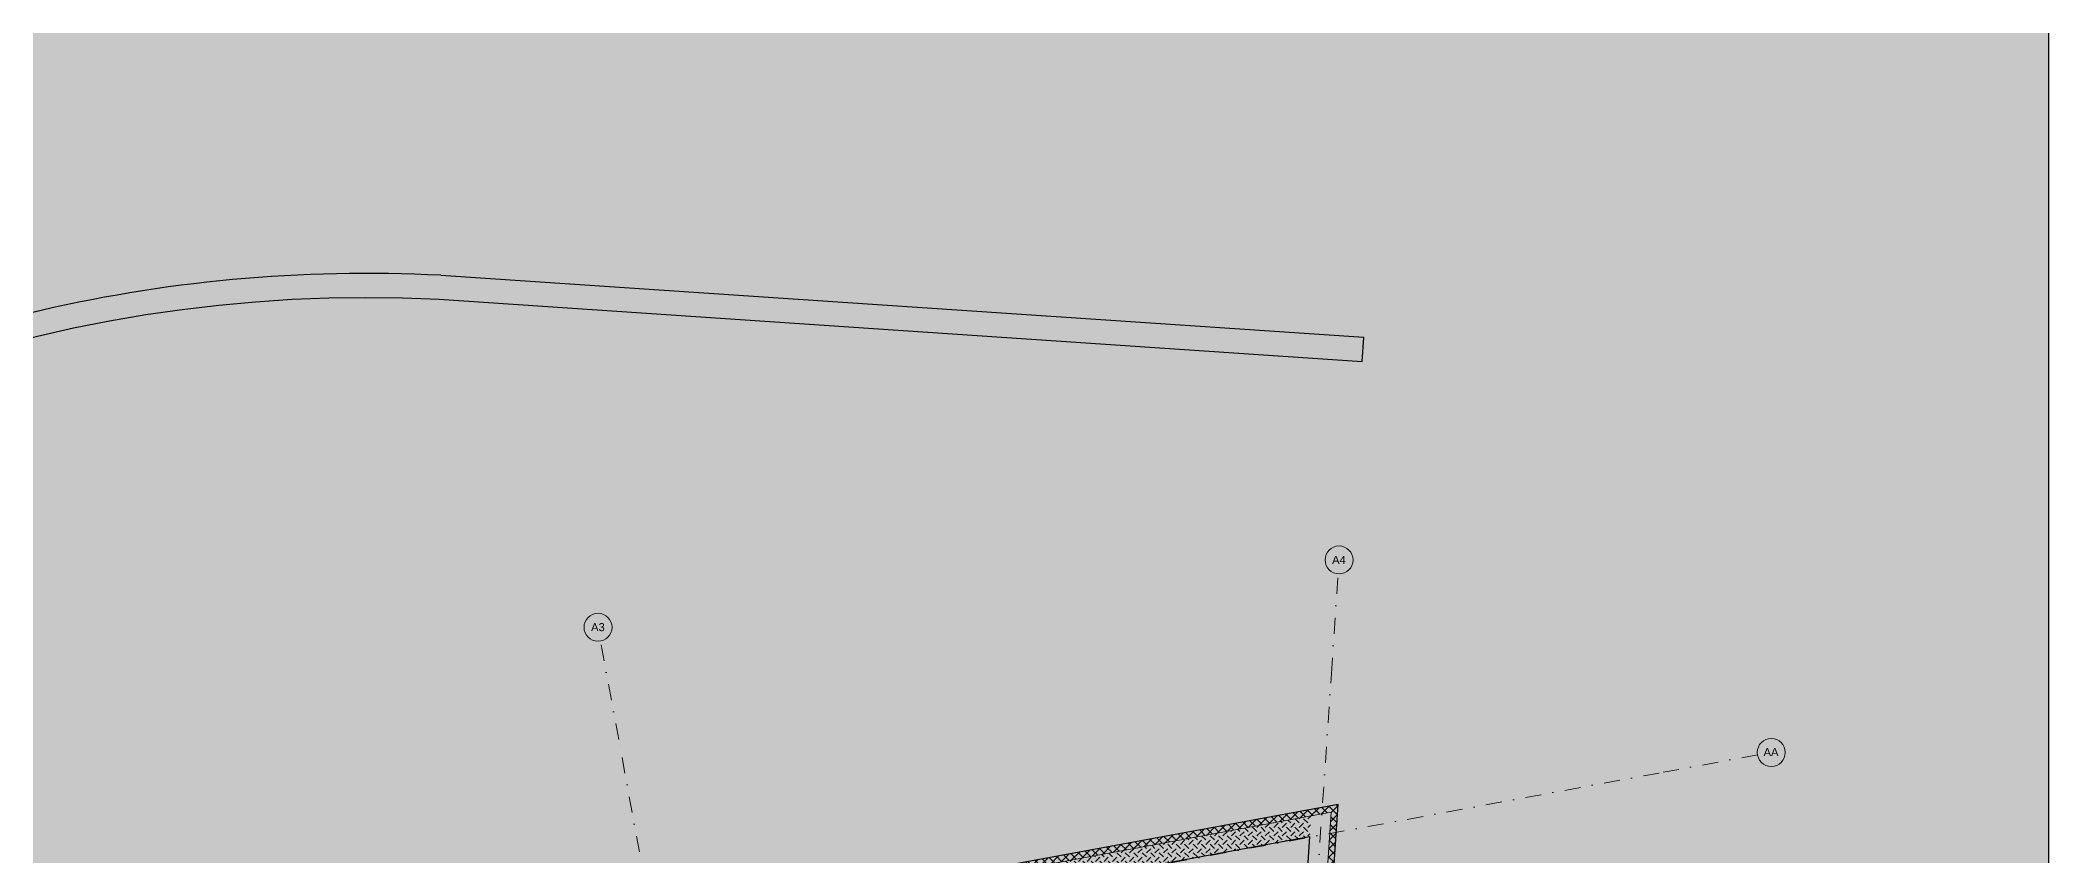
# Model space of a CAD drawing. Header units: millimetres. Extents: x -257414 to 61410, y -2356 to 77022.
# Drawn here: x -203379 to -178276, y 18015 to 28214 of the extents above; entities that cross this region are included whole.
import ezdxf

# ---------------------------------------------------------------- set-up
doc = ezdxf.new("R2010")
doc.units = ezdxf.units.MM
doc.linetypes.add('HA_DashDot_10mm-S3mm', pattern=[500, 200, -150, 0, -150])
for name, color, linetype, lineweight in [('-UNDERLAY_A-WALL-____-MCUT', 9, 'Continuous', 9), ('-UNDERLAY_A-WALL-____-PATT', 9, 'Continuous', 25), ('-UNDERLAY_I-WALL-____-MCUT', 9, 'Continuous', 25), ('-UNDERLAY_S-GRID-____-IDEN', 9, 'Continuous', 9), ('-UNDERLAY_S-GRID-____-OTLN', 9, 'Continuous', 5)]:
    doc.layers.add(name, color=color, linetype=linetype, lineweight=lineweight)
doc.styles.add('Arial_1', font='arial.ttf', dxfattribs={"height": 100})
pattern_1 = [(45, (39655.53, 4369.22), (0, 106.06602), [75, -75]), (135, (39655.53, 4425.29), (-106.06602, 7e-15), [75, -75])]
pattern_2 = [(45, (39655.53, 4369.22), (-53.033, 53.033), []), (135, (39655.53, 4369.22), (-53.033, -53.033), [])]

# ---------------------------------------------------------------- blocks, each defined once
blk = doc.blocks.new('Grid - Radius 3_5mm-353793-1PP')
at = {"layer": '-UNDERLAY_S-GRID-____-IDEN'}
blk.add_circle((0, 0), 3.5, dxfattribs=at)
blk = doc.blocks.new('A$C4e1402a9')
at = {"layer": '-UNDERLAY_A-WALL-____-PATT', "lineweight": 5}
h = blk.add_hatch(dxfattribs=at)
h.set_pattern_fill('FP_2', color=256, style=0, pattern_type=2)
h.set_pattern_definition(pattern_1)
h.paths.add_polyline_path([(40958, 24628), (41028, 24668), (41430, 24892), (41838, 25104), (42251, 25306), (42669, 25498), (43092, 25678), (43520, 25847), (43952, 26005), (44387, 26152), (44827, 26288), (45270, 26412), (45716, 26524), (46164, 26625), (46616, 26714), (47069, 26792), (47524, 26857), (47981, 26911), (48439, 26953), (48898, 26983), (49357, 27001), (49817, 27007), (50277, 27001), (50737, 26983), (50755, 27282), (50283, 27301), (49811, 27307), (49339, 27300), (48867, 27281), (48396, 27250), (47926, 27207), (47458, 27151), (46991, 27083), (46526, 27003), (46063, 26910), (45603, 26806), (45145, 26689), (44691, 26560), (44240, 26420), (43794, 26268), (43351, 26104), (42913, 25929), (42479, 25742), (42051, 25544), (41628, 25334), (41210, 25114), (40799, 24883)])
h = blk.add_hatch(dxfattribs=at)
h.set_pattern_fill('FP_2', color=256, style=0, pattern_type=2)
h.set_pattern_definition(pattern_1)
h.paths.add_polyline_path([(62271, 26207), (62291, 26506), (50755, 27282), (50737, 26983)])
h = blk.add_hatch(dxfattribs=at)
h.set_pattern_fill('FP_15', color=256, style=0, pattern_type=2)
h.set_pattern_definition(pattern_2)
h.paths.add_polyline_path([(45400, 17536), (61967, 20585), (61972, 20667), (45355, 17609)])
h = blk.add_hatch(dxfattribs=at)
h.set_pattern_fill('FP_15', color=256, style=0, pattern_type=2)
h.set_pattern_definition(pattern_2)
h.paths.add_polyline_path([(61029, 7957), (61110, 7972), (61967, 20585), (61885, 20570), (61035, 8039)])
h = blk.add_hatch(dxfattribs=at)
h.set_pattern_fill('FP_2', color=256, style=0, pattern_type=2)
h.set_pattern_definition(pattern_1)
h.paths.add_polyline_path([(56276, 19284), (61614, 20266), (61632, 20523), (56230, 19529)])
h = blk.add_hatch(dxfattribs=at)
h.set_pattern_fill('FP_2', color=256, style=0, pattern_type=2)
h.set_pattern_definition(pattern_1)
h.paths.add_polyline_path([(60799, 8250), (61052, 8297), (61885, 20570), (61632, 20523), (60890, 9600)])
at = {"layer": '-UNDERLAY_A-WALL-____-MCUT', "lineweight": 25}
for p, q in [((61972, 20667), (45439, 17625)), ((61110, 7972), (61972, 20667))]:
    blk.add_line(p, q, dxfattribs=at)
at = {"layer": '-UNDERLAY_A-WALL-____-MCUT'}
for p, q in [((61885, 20570), (45400, 17536)), ((61052, 8297), (61885, 20570))]:
    blk.add_line(p, q, dxfattribs=at)
at = {"layer": '-UNDERLAY_I-WALL-____-MCUT'}
for p, q in [((62291, 26506), (50755, 27282)), ((50737, 26983), (62271, 26207)), ((62271, 26207), (62291, 26506)), ((56276, 19284), (61614, 20266)), ((61614, 20266), (61436, 17640))]:
    blk.add_line(p, q, dxfattribs=at)
at = {"layer": '-UNDERLAY_I-WALL-____-MCUT', "flags": 128}
blk.add_lwpolyline([(41028, 24668), (41430, 24892), (41838, 25104), (42251, 25306), (42669, 25498), (43092, 25678), (43520, 25847), (43952, 26005), (44387, 26152), (44827, 26288), (45270, 26412), (45716, 26524), (46164, 26625), (46616, 26714), (47069, 26792), (47524, 26857), (47981, 26911), (48439, 26953), (48898, 26983), (49357, 27001), (49817, 27007), (50277, 27001), (50737, 26983)], dxfattribs=at)
at = {"layer": '-UNDERLAY_I-WALL-____-MCUT'}
blk.add_arc((49820, 9307), 18000, 87.0244, 120.0782, dxfattribs=at)
at = {"layer": '-UNDERLAY_S-GRID-____-OTLN', "linetype": 'HA_DashDot_10mm-S3mm', "lineweight": 9}
for p, q in [((61886, 22302), (61970, 23550)), ((52979, 21481), (52752, 22710)), ((60726, 5221), (61886, 22302)), ((56134, 4336), (52979, 21481)), ((67211, 21286), (65982, 21060)), ((65982, 21060), (35724, 15491))]:
    blk.add_line(p, q, dxfattribs=at)
at = {"layer": '-UNDERLAY_S-GRID-____-IDEN'}
for p, xscale, yscale, zscale, rotation in [((61982, 23724), 49.99999999999998, 49.99999999999998, 49.99999999999998, 356.1171574003678), ((52721, 22882), 49.99999999999997, 49.99999999999997, 49.99999999999997, 10.4270886610821), ((67383, 21317), 49.99999999999997, 49.99999999999997, 49.99999999999997, 100.4270886610821)]:
    blk.add_blockref('Grid - Radius 3_5mm-353793-1PP', p, dxfattribs=dict(at, xscale=xscale, yscale=yscale, zscale=zscale, rotation=rotation))
at = {"layer": '-UNDERLAY_S-GRID-____-IDEN', "lineweight": 5, "char_height": 100, "attachment_point": 1, "style": 'Arial_1'}
for s, insert, width in [('A4', (61895, 23775), 212.45), ('A3', (52634, 22934), 212.45), ('AA', (67287, 21372), 232.49)]:
    blk.add_mtext(s, dxfattribs=dict(at, insert=insert, width=width))

msp = doc.modelspace()

# ---------------------------------------------------------------- hatches: boundary and pattern name
h = msp.add_hatch(color=41)
h.dxf.hatch_style = 1
h.paths.add_polyline_path([(-257414, 39300), (-257414, -2356), (-178276, -2356), (-178276, 39300)])

# ---------------------------------------------------------------- next in the draw order: block references
at = {"color": 252}
msp.add_blockref('A$C4e1402a9', (-249128, -2009), dxfattribs=at)

# ---------------------------------------------------------------- next in the draw order: linework, layer by layer
at = {"color": 41}
msp.add_lwpolyline([(-257414, 39300), (-257414, -2356), (-178276, -2356), (-178276, 39300)], close=True, dxfattribs=at)

doc.saveas('drawing.dxf')
